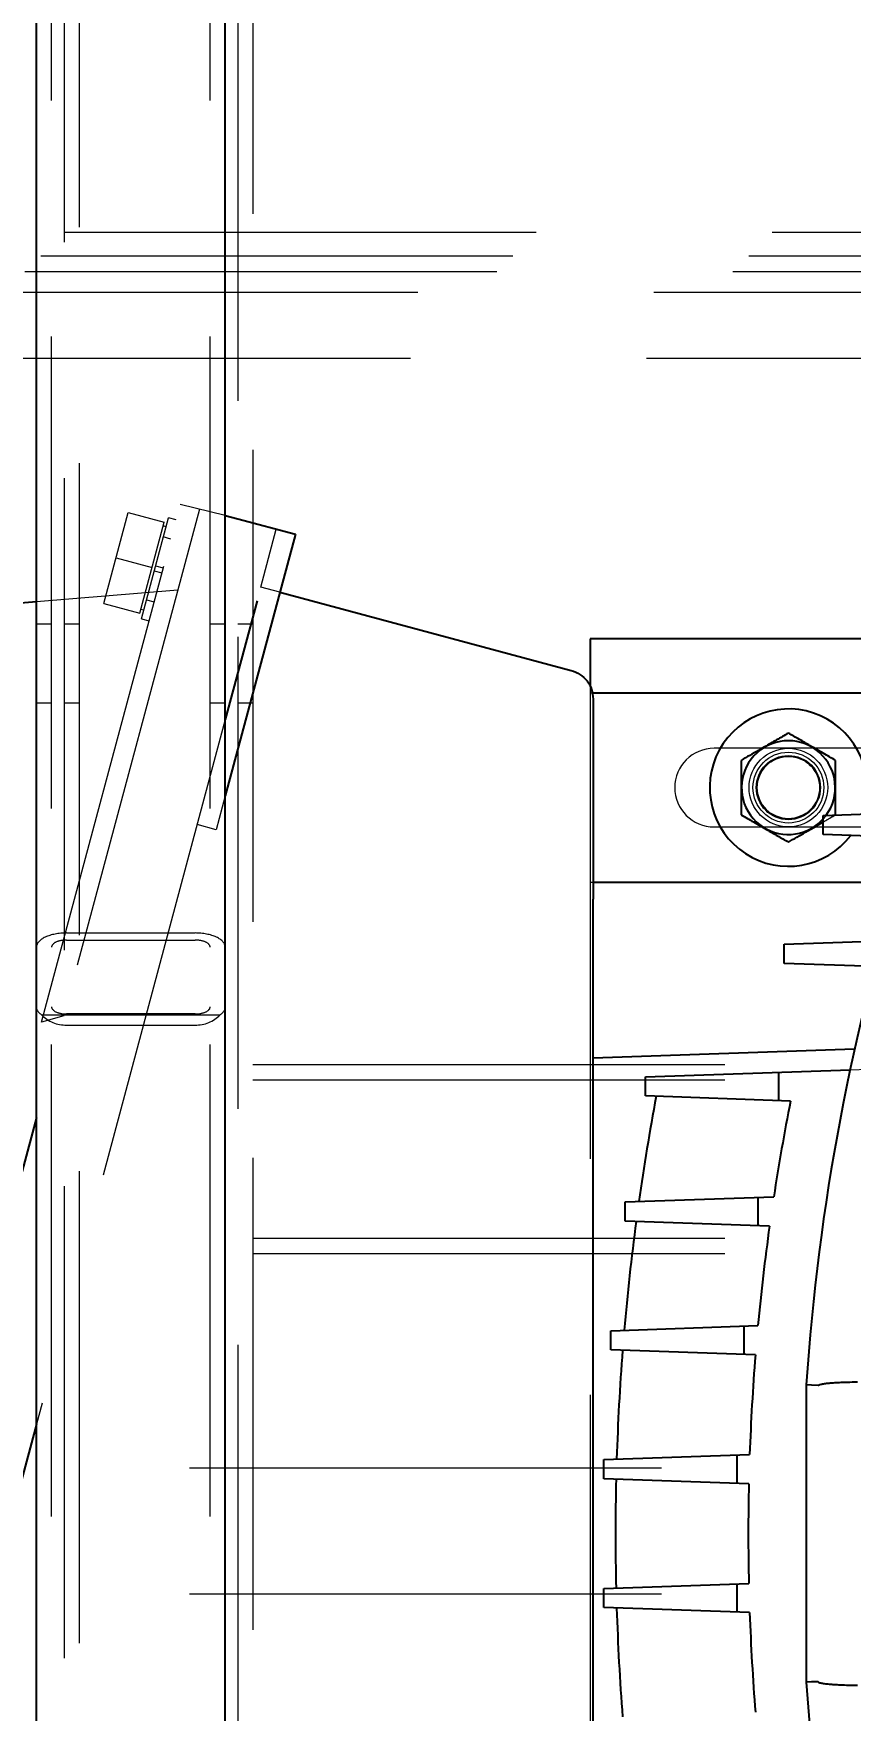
# Model space of a CAD drawing. Header units: millimetres. Extents: x 1293 to 41893, y 1011 to 26911.
# Drawn here: x 13086.1 to 13196, y 6632 to 6857.6 of the extents above; entities that cross this region are included whole.
import ezdxf

# ---------------------------------------------------------------- set-up
doc = ezdxf.new("R2010")
doc.units = ezdxf.units.MM
doc.header["$LTSCALE"] = 50
doc.linetypes.add('HIDDEN', pattern=[1.905, 1.27, -0.635])
doc.layers.add('CAPA_1', color=7, linetype='Continuous')
doc.styles.add('SLDTEXTSTYLE0', font='TXT', dxfattribs={"width": 0.75})
doc.dimstyles.new('SLDDIMSTYLE0', dxfattribs={"dimtxt": 100, "dimasz": 100, "dimexe": 0, "dimexo": 0.0625, "dimgap": 25, "dimtad": 2, "dimdec": 0, "dimlfac": 1.5, "dimrnd": 1e-09, "dimzin": 12, "dimdsep": 46, "dimtxsty": 'SLDTEXTSTYLE0', "dimsah": 1, "dimcen": 0.09, "dimadec": 0, "dimazin": 3, "dimtfac": 1, "dimtdec": 0, "dimtofl": 0, "dimtmove": 0, "dimatfit": 3, "dimfxl": 1, "dimfrac": 2, "dimtolj": 1, "dimtzin": 12, "dimarcsym": 0})

# ---------------------------------------------------------------- blocks, each defined once
blk = doc.blocks.new('_D_5')
at = {"layer": 'CAPA_1', "transparency": 16777216}
for p, q in [((11574.4, 7831.18), (17588.06, 7831.18)), ((17538.06, 7831.18), (17538.06, 4708.49)), ((16485.16, 4708.49), (17588.06, 4708.49))]:
    blk.add_line(p, q, dxfattribs=at)
for points in [[(17538.06, 7831.18), (17522.68, 7731.18), (17553.45, 7731.18)], [(17538.06, 4708.49), (17553.45, 4808.49), (17522.68, 4808.49)]]:
    blk.add_solid(points, dxfattribs=at)
at = {"layer": 'CAPA_1', "transparency": 16777216, "insert": (17409.15, 6122.06), "char_height": 100, "attachment_point": 1, "rotation": 90, "style": 'SLDTEXTSTYLE0'}
blk.add_mtext('4684', dxfattribs=at)
blk = doc.blocks.new('_D_15')
at = {"layer": 'CAPA_1', "transparency": 16777216}
for p, q in [((6530.12, 8742.38), (6530.12, 9415.65)), ((16745.16, 6492), (16745.16, 9415.65)), ((6530.12, 9365.65), (16745.16, 9365.65))]:
    blk.add_line(p, q, dxfattribs=at)
for points in [[(6530.12, 9365.65), (6630.12, 9350.26), (6630.12, 9381.03)], [(16745.16, 9365.65), (16645.16, 9381.03), (16645.16, 9350.26)]]:
    blk.add_solid(points, dxfattribs=at)
at = {"layer": 'CAPA_1', "transparency": 16777216, "insert": (11452.92, 9494.55), "char_height": 100, "attachment_point": 1, "style": 'SLDTEXTSTYLE0'}
blk.add_mtext('15323', dxfattribs=at)

msp = doc.modelspace()

# ---------------------------------------------------------------- linework, layer by layer
at = {"color": 1, "linetype": 'HIDDEN', "lineweight": 18}
for p, q in [((13092.2588163, 7085.5262403), (13092.2588163, 6289.4929069)), ((13088.5421497, 4848.3268323), (13088.5421497, 7081.6452249)), ((13090.2268163, 7083.4942403), (13090.2268163, 6289.4929069)), ((13109.8781497, 4848.3268323), (13109.8781497, 7081.6452249)), ((13113.5948163, 7062.1582403), (13113.5948163, 6289.4929069)), ((13115.6268163, 6992.0433342), (13115.6268163, 6289.4929069)), ((13249.0054871, 6830.7855382), (13072.7475215, 6830.7855382)), ((13245.8304871, 6827.6105382), (13073.3790682, 6827.6105382)), ((13243.7138204, 6825.4938715), (13073.8000994, 6825.4938715)), ((13074.3388204, 6822.7855382), (13207.6721537, 6822.7855382)), ((13232.0721537, 6813.8522048), (13065.8721537, 6813.8522048)), ((13108.445098, 6793.5794274), (13086.5101497, 6711.7170859)), ((13087.1951019, 6724.5765711), (13105.8572486, 6794.2246507)), ((13095.5922381, 6780.9003916), (13098.8706127, 6793.1354521)), ((13098.8706127, 6793.1354521), (13103.7002418, 6791.8413569)), ((13111.9101497, 6792.715493), (13105.8572486, 6794.2246507)), ((13100.4218673, 6779.6062964), (13103.7002418, 6791.8413569)), ((13100.6270643, 6778.8266207), (13104.2677855, 6792.4139773)), ((13103.9485753, 6791.2226688), (13103.562205, 6791.3261964)), ((13105.2981064, 6792.1379037), (13104.2677855, 6792.4139773)), ((13116.6756628, 6783.0834783), (13118.7724012, 6790.9086125)), ((13104.6079223, 6789.5621015), (13103.5776014, 6789.8381751)), ((13097.2314254, 6787.0179219), (13102.0610545, 6785.7238266)), ((13102.3611519, 6785.2983238), (13103.3914727, 6785.0222501)), ((13102.5336979, 6785.9422743), (13103.5640188, 6785.6662007)), ((13086.5101497, 6781.1681689), (13105.5359099, 6782.7221896)), ((13119.251465, 6782.3932942), (13116.6756628, 6783.0834783)), ((13095.5922381, 6780.9003916), (13100.4218673, 6779.6062964)), ((13100.5599041, 6780.1214569), (13100.9462744, 6780.0179292)), ((13101.3172484, 6781.4024229), (13102.3475693, 6781.1263493)), ((13088.5421497, 6778.1208915), (13086.5101497, 6778.1208915)), ((13092.2588163, 6778.1179069), (13090.2268163, 6778.1179069)), ((13100.6270643, 6778.8266207), (13101.6573851, 6778.5505471)), ((13111.9101497, 6778.1208915), (13109.8781497, 6778.1208915)), ((13115.6268163, 6778.1179069), (13113.5948163, 6778.1179069)), ((13161.0054871, 6769.6732925), (13161.0054871, 6589.4522048)), ((13161.2795165, 6768.8188715), (13161.0054871, 6768.8188715)), ((13086.5101497, 6767.5375582), (13088.5421497, 6767.5375582)), ((13090.2268163, 6767.5345736), (13092.2588163, 6767.5345736)), ((13109.8781497, 6767.5375582), (13111.9101497, 6767.5375582)), ((13113.5948163, 6767.5345736), (13115.6268163, 6767.5345736)), ((13111.9101497, 6765.2983411), (13086.5101497, 6670.5042506)), ((13197.6721537, 6761.4105382), (13177.6721537, 6761.4105382)), ((13111.9101497, 6754.9951323), (13110.6918646, 6750.4484305)), ((13110.6918646, 6750.4484305), (13108.1160624, 6751.1386147)), ((13177.6721537, 6750.8272048), (13197.6721537, 6750.8272048)), ((13161.0054871, 6743.4188715), (13161.4101562, 6743.4188715)), ((13090.5741497, 6736.5593127), (13107.8461497, 6736.5593127)), ((13090.5741497, 6735.6117755), (13107.8461497, 6735.6117755)), ((13087.1907543, 6725.5603347), (13111.229545, 6725.5603347)), ((13090.1785407, 6725.4077074), (13087.1951019, 6724.5765711)), ((13107.8461497, 6725.6626353), (13090.5741497, 6725.6626353)), ((13090.5741497, 6724.1717906), (13107.8461497, 6724.1717906)), ((13115.6268163, 6718.8595736), (13700.793483, 6718.8595736)), ((13195.9732824, 6718.1719152), (13216.9035836, 6718.9028174)), ((13115.6268163, 6716.8275736), (14253.7101497, 6716.8275736)), ((13115.6268163, 6695.4915736), (14253.7101497, 6695.4915736)), ((13115.6268163, 6693.4595736), (13700.793483, 6693.4595736)), ((12916.6054871, 6664.5855382), (13232.0721537, 6664.5855382)), ((12916.6054871, 6647.6522048), (13232.0721537, 6647.6522048))]:
    msp.add_line(p, q, dxfattribs=at)
at = {"color": 7, "linetype": 'Continuous', "lineweight": 25}
for p, q in [((13086.5101497, 4848.3268323), (13086.5101497, 7081.6452249)), ((13111.9101497, 4848.3268323), (13111.9101497, 7081.6452249)), ((13111.9101497, 6792.715493), (13113.6207968, 6792.2889807)), ((13113.6207968, 6792.2889807), (13121.3482034, 6790.2184284)), ((13121.3482034, 6790.2184284), (13111.9101497, 6754.9951323)), ((13119.251465, 6782.3932942), (13158.4454323, 6771.8913023)), ((13080.431483, 6780.6716645), (13086.5101497, 6781.1681689)), ((13116.1842107, 6781.2493542), (13111.9101497, 6765.2983411)), ((13161.0054871, 6776.1188715), (13161.0054871, 6769.6732925)), ((13217.4270923, 6776.1188715), (13161.0054871, 6776.1188715)), ((13198.8093608, 6768.8188715), (13161.2795165, 6768.8188715)), ((13192.3671677, 6752.384492), (13205.6734885, 6752.8491589)), ((13192.3671677, 6749.8093219), (13192.3671677, 6752.384492)), ((13204.419767, 6749.3884359), (13192.3671677, 6749.8093219)), ((13161.4101562, 6743.4188715), (13202.5015492, 6743.4188715)), ((13161.4101562, 6557.0969069), (13161.4101562, 6741.1104183)), ((13187.1086165, 6735.0511586), (13200.2030357, 6735.5084258)), ((13187.1086165, 6732.4759886), (13187.1086165, 6735.0511586)), ((13199.2719262, 6732.0512364), (13187.1086165, 6732.4759886)), ((13161.4101562, 6719.7635736), (13196.58725, 6720.9919848)), ((13168.4676595, 6717.2113977), (13195.9732824, 6718.1719152)), ((13168.4676595, 6714.6362276), (13168.4676595, 6717.2113977)), ((13186.330939, 6717.8351972), (13186.330939, 6714.0124282)), ((13187.955905, 6713.9556831), (13168.4676595, 6714.6362276)), ((13086.5101497, 6711.7170859), (13080.431483, 6689.031193)), ((13165.7004193, 6700.384492), (13185.7069943, 6701.083137)), ((13165.7004193, 6697.8093219), (13165.7004193, 6700.384492)), ((13183.5636988, 6701.0082914), (13183.5636988, 6697.1855224)), ((13185.1314714, 6697.1307746), (13165.7004193, 6697.8093219)), ((13163.8048162, 6683.0511586), (13183.5773972, 6683.7416324)), ((13163.8048162, 6680.4759886), (13163.8048162, 6683.0511586)), ((13181.6680956, 6683.6749581), (13181.6680956, 6679.8521891)), ((13183.2351151, 6679.7974676), (13163.8048162, 6680.4759886)), ((13190.0768228, 6675.7524594), (13190.0768228, 6635.7746878)), ((13086.5101497, 6670.5042506), (13080.431483, 6647.8183578)), ((13162.8612402, 6665.7178253), (13182.4616277, 6666.4022859)), ((13162.8612402, 6663.1426552), (13162.8612402, 6665.7178253)), ((13180.7245197, 6666.3416248), (13180.7245197, 6662.5188558)), ((13182.3480303, 6662.4621615), (13162.8612402, 6663.1426552)), ((13162.8612402, 6648.384492), (13182.3480303, 6649.0649857)), ((13162.8612402, 6645.8093219), (13162.8612402, 6648.384492)), ((13180.7245197, 6649.0082914), (13180.7245197, 6645.1855224)), ((13182.4616277, 6645.1248613), (13162.8612402, 6645.8093219))]:
    msp.add_line(p, q, dxfattribs=at)
at = {"color": 1, "linetype": 'HIDDEN', "lineweight": 18, "flags": 128}
msp.add_lwpolyline([(13192.7594207, 6752.3981898), (13192.6722099, 6752.2817898), (13192.3671677, 6751.9140407)], dxfattribs=at)
at = {"color": 7, "linetype": 'Continuous', "lineweight": 25, "flags": 128}
for points in [[(13192.3671677, 6751.9140407), (13191.8275578, 6751.3800556), (13190.8232157, 6750.6604316)], [(13191.6764813, 6675.6990364), (13190.7806725, 6675.7289709), (13190.0768228, 6675.7524594)], [(13191.6764813, 6635.8281108), (13190.7806725, 6635.7981763), (13190.0768228, 6635.7746878)]]:
    msp.add_lwpolyline(points, dxfattribs=at)
at = {"color": 1, "linetype": 'HIDDEN', "lineweight": 18}
for radius in [5.2916667, 4.7625, 4.318]:
    msp.add_circle((13187.6721537, 6756.1188715), radius, dxfattribs=at)
at = {"color": 7, "linetype": 'Continuous', "lineweight": 25}
msp.add_circle((13187.6721537, 6756.1188715), 4.2333333, dxfattribs=at)
for centre, radius, start, end in [((13187.6721537, 6756.1188715), 10.5833333, 340.400154742, 322.52606128), ((13187.6721537, 6756.1188715), 6.3026787, 323.819328802, 299.997088727), ((13489.4101562, 6655.7635736), 300, 162.431691369, 176.179573657), ((13483.0768228, 6655.7635736), 318.6666667, 169.362691334, 171.93899192), ((13483.0768228, 6655.7635736), 300.8033872, 168.845479959, 171.334722385), ((13483.0768228, 6655.7635736), 318.6666667, 172.427560761, 175.076493388), ((13483.0768228, 6655.7635736), 300.8033872, 172.095497056, 174.663141732), ((13483.0768228, 6655.7635736), 318.6666667, 175.562109038, 178.199231005), ((13483.0768228, 6655.7635736), 300.8033872, 175.41723893, 177.973159574), ((13483.0768228, 6655.7635736), 318.6666667, 178.683389949, 181.316610051), ((13483.0768228, 6655.7635736), 300.8033872, 178.72397532, 181.27602468), ((13483.0768228, 6655.7635736), 318.6666667, 181.800768995, 184.437890962), ((13483.0768228, 6655.7635736), 300.8033872, 182.026840426, 184.58276107), ((13489.4101562, 6655.7635736), 300, 183.820426343, 197.568308631)]:
    msp.add_arc(centre, radius, start, end, dxfattribs=at)
at = {"color": 1, "linetype": 'HIDDEN', "lineweight": 18}
for centre, radius, start, end in [((13177.6721537, 6756.1188715), 5.2916667, 90, 270), ((13090.4399022, 6728.661023), 4.4912392, 223.660665108, 271.712881411), ((13107.9803972, 6728.661023), 4.4912392, 268.287118589, 316.339334892)]:
    msp.add_arc(centre, radius, start, end, dxfattribs=at)
for centre, major_axis, start_param, end_param in [((13090.5741497, 6734.6642384), (4.064, 0), 1.5707963268, 3.1415926536), ((13107.8461497, 6734.6642384), (4.064, 0), 0, 1.5707963268), ((13090.5741497, 6734.6642384), (2.032, 0), 1.5707963268, 3.1415926536), ((13107.8461497, 6734.6642384), (2.032, 0), 0, 1.5707963268), ((13090.5741497, 6726.6101725), (4.064, 0), 3.1415926536, 3.7287328072), ((13090.5741497, 6726.6101725), (2.032, 0), 3.1415926536, 4.7123889804), ((13107.8461497, 6726.6101725), (2.032, 0), 4.7123889804, 6.2831853072), ((13107.8461497, 6726.6101725), (4.064, 0), 5.6960451536, 6.2831853072)]:
    msp.add_ellipse(centre, major_axis=major_axis, ratio=0.4663076582, start_param=start_param, end_param=end_param, dxfattribs=at)
at = {"color": 7, "linetype": 'Continuous', "lineweight": 25}
msp.add_open_spline([(13158.4454323, 6771.8913023), (13158.856534, 6771.7382045), (13159.6787373, 6771.432009), (13160.634241, 6770.5015263), (13161.2857157, 6769.3377539), (13161.368676, 6768.4643173), (13161.4101562, 6768.027599)], degree=3, dxfattribs=at)
for points, knots in [([(13161.4101562, 6768.027599), (13161.4101562, 6767.9797635), (13161.4101562, 6767.8817449), (13161.4101562, 6767.0672399), (13161.4101562, 6765.7097482), (13161.4101562, 6763.7500905), (13161.4101562, 6761.2334846), (13161.4101562, 6758.0526026), (13161.4101562, 6754.2397304), (13161.4101562, 6749.9147118), (13161.4101562, 6745.502117), (13161.4101562, 6742.5491191), (13161.4101562, 6741.1104183)], [0, 0, 0, 0, 0.0847953417, 0.1737523696, 0.2663525488, 0.361877703, 0.4594148397, 0.5578881738, 0.6735024189, 0.7868446153, 0.8961506766, 1, 1, 1, 1]), ([(13187.6727126, 6763.4513275), (13187.4073987, 6763.2981664), (13186.6245116, 6762.8462194), (13185.2765045, 6762.0680384), (13183.3911208, 6760.9796394), (13182.0887485, 6760.2278026), (13181.3221537, 6759.7852608)], [0, 0, 0, 0, 0.1280647744, 0.377893031, 0.6338190398, 1, 1, 1, 1]), ([(13194.0221537, 6759.7846155), (13193.471061, 6760.1028638), (13192.3569242, 6760.7462619), (13190.7061959, 6761.699534), (13189.1282254, 6762.6107895), (13188.1608379, 6763.169442), (13187.6727126, 6763.4513275)], [0, 0, 0, 0, 0.2646061211, 0.5349506065, 0.7653448938, 1, 1, 1, 1]), ([(13181.3221537, 6759.7852608), (13181.3221537, 6759.1488552), (13181.3221537, 6757.862244), (13181.3221537, 6755.9560139), (13181.3221537, 6754.1338429), (13181.3221537, 6753.0167777), (13181.3221537, 6752.4531275)], [0, 0, 0, 0, 0.2646176718, 0.5349733347, 0.7653562273, 1, 1, 1, 1]), ([(13194.0221537, 6752.4524822), (13194.0221537, 6753.0888878), (13194.0221537, 6754.375499), (13194.0221537, 6756.2817291), (13194.0221537, 6758.1039002), (13194.0221537, 6759.2209653), (13194.0221537, 6759.7846155)], [0, 0, 0, 0, 0.2646176718, 0.5349733347, 0.7653562273, 1, 1, 1, 1]), ([(13181.3221537, 6752.4531275), (13181.8732465, 6752.1348792), (13182.9873833, 6751.4914811), (13184.6381115, 6750.538209), (13186.2160821, 6749.6269535), (13187.1834695, 6749.068301), (13187.6715949, 6748.7864156)], [0, 0, 0, 0, 0.2646061211, 0.5349506065, 0.7653448938, 1, 1, 1, 1]), ([(13187.6715949, 6748.7864156), (13188.4374659, 6749.2285395), (13189.7251975, 6749.9719244), (13191.3248706, 6750.8953878), (13192.1099069, 6751.3485755), (13192.3671677, 6751.4970877)], [0, 0, 0, 0, 0.4966386524, 0.8350456571, 1, 1, 1, 1]), ([(13191.6764813, 6675.6990364), (13191.6767613, 6675.6991185), (13191.6772613, 6675.6992652), (13191.6778194, 6675.7002898), (13191.6780649, 6675.7007407)], [0, 0, 0, 0, 0.5600004419, 1, 1, 1, 1]), ([(13191.6780649, 6675.7007407), (13191.7603845, 6675.7573787), (13191.8646027, 6675.8290835), (13192.2599524, 6675.9040823), (13192.5070701, 6675.9418777), (13192.8042822, 6675.9780802), (13193.2011413, 6676.0173088), (13193.7566692, 6676.0605569), (13194.556685, 6676.1056076), (13195.6127297, 6676.146676), (13196.4920341, 6676.1631385), (13196.9594737, 6676.17189)], [0, 0, 0, 0, 0.2376831944, 0.3009112277, 0.365623109, 0.4318203322, 0.4995044627, 0.5975066835, 0.7135798551, 0.8477385889, 1, 1, 1, 1]), ([(13191.6780649, 6635.8264066), (13191.6777537, 6635.8269606), (13191.6771979, 6635.82795), (13191.6767002, 6635.8280617), (13191.6764813, 6635.8281108)], [0, 0, 0, 0, 0.5599995653, 1, 1, 1, 1]), ([(13191.678065, 6635.8264066), (13191.7592862, 6635.770348), (13191.8623388, 6635.6992214), (13192.2537858, 6635.6243513), (13192.5012623, 6635.5861879), (13192.8004556, 6635.5495201), (13193.1804116, 6635.5117583), (13193.7036223, 6635.4709325), (13194.465453, 6635.4268545), (13195.5362286, 6635.3827939), (13196.4591343, 6635.3649377), (13196.9594738, 6635.3552573)], [0, 0, 0, 0, 0.2357377052, 0.2991018433, 0.3641895403, 0.4309968131, 0.4995195676, 0.5863605651, 0.6987838467, 0.8367001953, 1, 1, 1, 1])]:
    msp.add_open_spline(points, degree=3, knots=knots, dxfattribs=at)
at = {"color": 1, "linetype": 'HIDDEN', "lineweight": 18}
msp.add_open_spline([(13192.3671677, 6751.4970877), (13192.6542096, 6751.662792), (13193.2143149, 6751.9861309), (13193.757392, 6752.2996399), (13194.0221537, 6752.4524822)], degree=3, knots=[0, 0, 0, 0, 0.5124786675, 1, 1, 1, 1], dxfattribs=at)

# ---------------------------------------------------------------- dimensions: what is measured, and where the dimension line sits
at = {"layer": 'CAPA_1'}
dim = msp.add_linear_dim(base=(16745.1618891, 9365.6463094), p1=(6530.1246702, 8678.8772747), p2=(16745.1618891, 6428.5014528), dimstyle='SLDDIMSTYLE0', dxfattribs=at)
dim.commit()
dim.dimension.update_dxf_attribs({"geometry": '_D_15', "text_midpoint": (11637.6432797, 9365.6463094), "dimtype": 160})
dim = msp.add_linear_dim(base=(17538.0605071, 4708.4929069), p1=(11510.8968592, 7831.1769069), p2=(16421.6646746, 4708.4929069), angle=90, dimstyle='SLDDIMSTYLE0', dxfattribs=at)
dim.commit()
dim.dimension.update_dxf_attribs({"geometry": '_D_5', "text_midpoint": (17538.0605071, 6269.8349069), "dimtype": 160})

doc.saveas('drawing.dxf')
